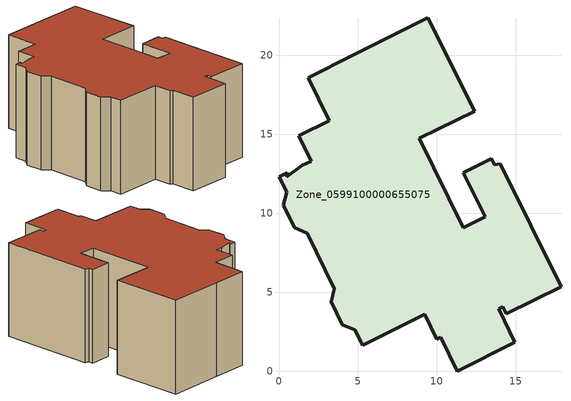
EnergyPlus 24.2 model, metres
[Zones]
Zone_0599100000655075
 floor ground (C_G): 14.94,1.82 11.31,0 10.26,2.15 10.01,2.03 9.24,3.61 5.3,1.65 4.8,2.63 4.02,2.95 3.31,4.4 3.5,5.23 1.78,8.74 1,9.07 0.27,10.5 0.49,11.33 0,12.31 0.53,12.57 0.49,12.32 1.47,13.03 2.04,13.31 1.25,14.92 3.17,15.86 1.84,18.59 4.75,20.06 9.43,22.38 12.39,16.47 8.88,14.74 11.67,9.09 13.08,9.79 11.69,12.58 13.46,13.46 13.66,13.07 14.01,13.15 17.87,5.33 14.39,3.62 14.17,4.07 13.93,3.95 z3.13
 wall outside (C_F): 1.84,18.59 3.17,15.86 1.25,14.92 2.04,13.31 1.47,13.03 0.49,12.32 0.53,12.57 0,12.31 0.49,11.33 0.27,10.5 1,9.07 1.78,8.74 3.5,5.23 3.31,4.4 4.02,2.95 4.8,2.63 5.3,1.65 9.24,3.61 10.01,2.03 10.26,2.15 11.31,0 14.94,1.82 13.93,3.95 14.17,4.07 14.39,3.62 17.87,5.33 14.01,13.15 13.66,13.07 13.46,13.46 11.69,12.58 13.08,9.79 11.67,9.09 8.88,14.74 12.39,16.47 9.43,22.38 4.75,20.06 1.84,18.59 z3.13:11.74
 roof outside (C_R): 1.47,13.03 0.49,12.32 0.53,12.57 0,12.31 0.49,11.33 0.27,10.5 1,9.07 1.78,8.74 3.5,5.23 3.31,4.4 4.02,2.95 4.8,2.63 5.3,1.65 9.24,3.61 10.01,2.03 10.26,2.15 11.31,0 14.94,1.82 13.93,3.95 14.17,4.07 14.39,3.62 17.87,5.33 14.01,13.15 13.66,13.07 13.46,13.46 11.69,12.58 13.08,9.79 11.67,9.09 8.88,14.74 12.39,16.47 9.43,22.38 4.75,20.06 1.84,18.59 3.17,15.86 1.25,14.92 2.04,13.31 z11.74
[BUILDING]
Pand.0599100000655075: North Axis=0; Terrain=City; Loads Convergence Tolerance Value=0.04; Temperature Convergence Tolerance Value=0.4; Solar Distribution=FullExterior; Maximum Number of Warmup Days=25; Minimum Number of Warmup Days=1
[Site:Location]
Rotterdam.The.Hague.AP_ZH_NLD Design_Conditions: Latitude=51.96; Longitude=4.45; Time Zone=1; Elevation=-4.5
[SITE:GROUNDTEMPERATURE:BUILDINGSURFACE]
18, 18, 18, 18, 18, 18, 18, 18, 18, 18, 18, 18
[MATERIAL] Thermal Absorptance=0.9; Solar Absorptance=0.7; Visible Absorptance=0.7
Name | Roughness | Thickness | Conductivity | Density | Specific Heat
G.D.1965 | MediumSmooth | 0.15 | 1 | 540 | 1210
F.D.1965 | Rough | 0.3 | 0.857143 | 1920 | 840
R.D.1965 | MediumRough | 0.2 | 0.08 | 1500 | 1000
[CONSTRUCTION]
C_G: G.D.1965
C_F: F.D.1965
C_R: R.D.1965
[ZONE]
Zone_0599100000655075: Type=1; Multiplier=1; Ceiling Height=Autocalculate; Volume=Autocalculate; Floor Area=autocalculate; Part of Total Floor Area=Yes
[ZONEINFILTRATION:DESIGNFLOWRATE]
Infil_Zone_0599100000655075: Zone or ZoneList or Space or SpaceList=Zone_0599100000655075; Schedule=AlwaysOn; Design Flow Rate Calculation Method=Flow/Area; Flow Rate per Floor Area=0.0042; Constant Term Coefficient=1; Temperature Term Coefficient=0; Velocity Term Coefficient=0; Velocity Squared Term Coefficient=0
[HVACTEMPLATE:ZONE:IDEALLOADSAIRSYSTEM]
Zone_0599100000655075: Maximum Heating Supply Air Temperature=50; Minimum Cooling Supply Air Temperature=13; Maximum Heating Supply Air Humidity Ratio=0.0156; Minimum Cooling Supply Air Humidity Ratio=0.0077; Heating Limit=NoLimit; Cooling Limit=NoLimit; Dehumidification Control Type=ConstantSensibleHeatRatio; Cooling Sensible Heat Ratio=0.7; Dehumidification Setpoint=60; Humidification Control Type=None; Humidification Setpoint=30; Outdoor Air Method=None; Outdoor Air Flow Rate per Person=0.00944; Outdoor Air Flow Rate per Zone Floor Area=0; Outdoor Air Flow Rate per Zone=0; Demand Controlled Ventilation Type=None; Outdoor Air Economizer Type=NoEconomizer; Heat Recovery Type=None; Sensible Heat Recovery Effectiveness=0.7; Latent Heat Recovery Effectiveness=0.65
[ZONECONTROL:THERMOSTAT]
ThermostatControl_Zone_0599100000655075: Zone or ZoneList=Zone_0599100000655075; Control Type Schedule=DualSetpointControlType; Control 1=Thermostat_Zone_0599100000655075; Temperature Difference Between Cutout And Setpoint=0
[THERMOSTATSETPOINT:DUALSETPOINT]
Thermostat_Zone_0599100000655075: Heating Setpoint Temperature Schedule=HeatingSetpoint_Zone_0599100000655075; Cooling Setpoint Temperature Schedule=CoolingSetpoint_Zone_0599100000655075
[SCHEDULE:COMPACT]
HeatingSetpoint_Zone_0599100000655075: Through: 12/31, For: AllDays, Until: 24:00, 21
CoolingSetpoint_Zone_0599100000655075: Through: 12/31, For: AllDays, Until: 24:00, 24
DualSetpointControlType: Through: 12/31, For: AllDays, Until: 24:00, 4
AlwaysOn: Through: 12/31, For: AllDays, Until: 24:00, 1
